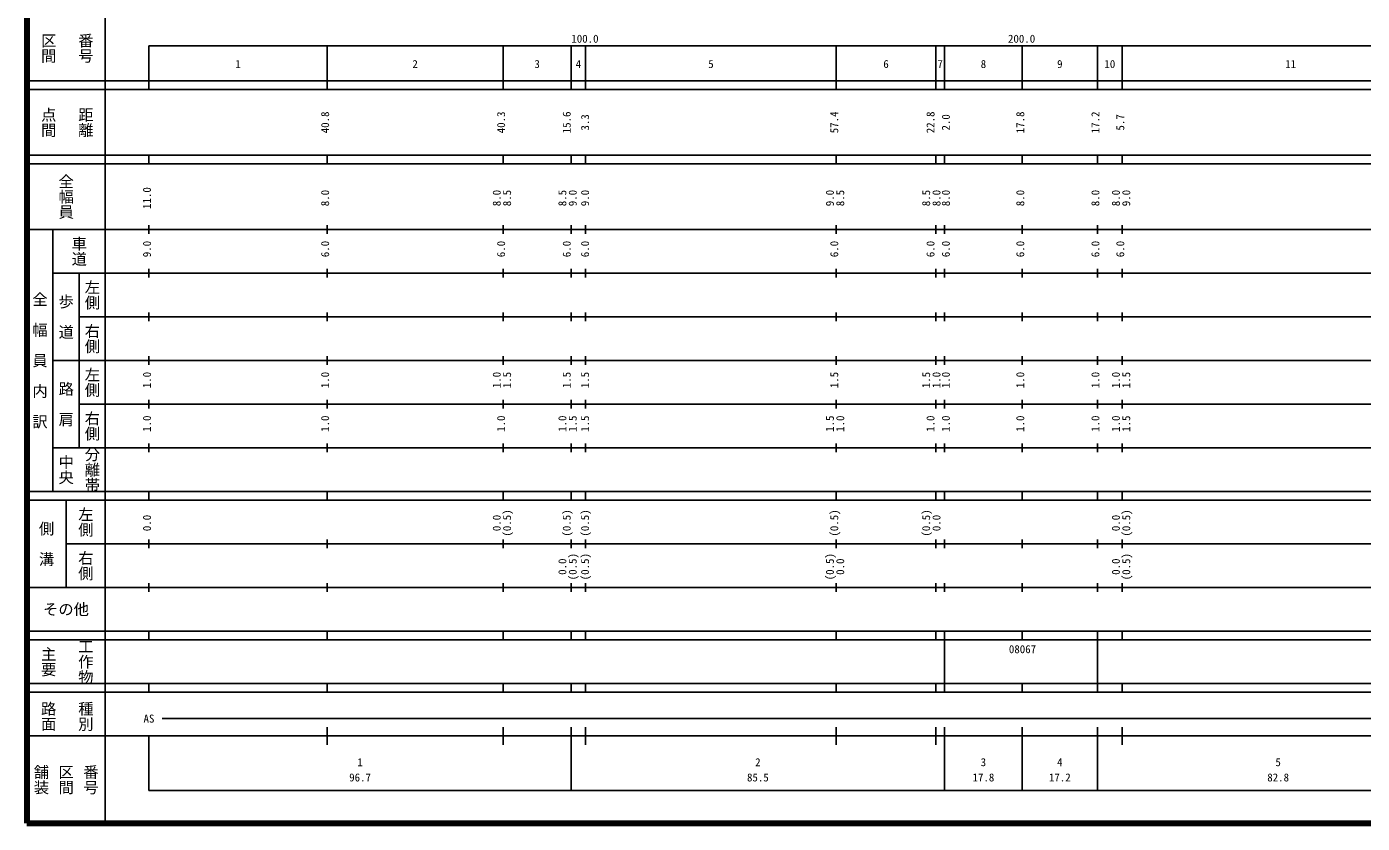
# Model space of a CAD drawing. Units: millimetres, scale not verified. Extents: x 40000 to 1780024, y 20000 to 394439.
# Drawn here: x 40000 to 345868, y 20000 to 202409 of the extents above; entities that cross this region are included whole.
import ezdxf
from ezdxf.enums import TextEntityAlignment as Align

# ---------------------------------------------------------------- set-up
doc = ezdxf.new("R2010")
doc.units = ezdxf.units.MM
doc.header["$LTSCALE"] = 1000
doc.layers.add('M-TTL', color=1, linetype='Continuous', lineweight=35)
doc.layers.add('M-TTL-BAND', color=7, linetype='Continuous', lineweight=25)
doc.styles.add('@ＭＳ ゴシック', font='')
doc.styles.add('ＭＳ ゴシック', font='')
doc.styles.get('@ＭＳ ゴシック').set_extended_font_data('@MS Gothic')
doc.styles.get('ＭＳ ゴシック').set_extended_font_data('MS Gothic')

msp = doc.modelspace()

# ---------------------------------------------------------------- linework, layer by layer
at = {"layer": 'M-TTL', "color": 2, "lineweight": 140}
for p, q in [((40000, 380000), (40000, 20000)), ((40000, 20000), (680000, 20000))]:
    msp.add_line(p, q, dxfattribs=at)
at = {"layer": 'M-TTL-BAND'}
for p, q in [((58000, 370000), (58000, 20000)), ((68000, 198000), (579000, 198000)), ((68000, 198000), (68000, 188000)), ((68000, 198000), (68000, 188000)), ((108800, 188000), (108800, 198000)), ((149100, 188000), (149100, 198000)), ((164700, 188000), (164700, 198000)), ((168000, 188000), (168000, 198000)), ((225400, 188000), (225400, 198000)), ((248200, 188000), (248200, 198000)), ((250200, 188000), (250200, 198000)), ((268000, 188000), (268000, 198000)), ((285200, 188000), (285200, 198000)), ((290900, 188000), (290900, 198000)), ((40000, 190000), (579000, 190000)), ((40000, 188000), (579000, 188000)), ((40000, 173000), (579000, 173000)), ((68000, 171000), (68000, 173000)), ((108800, 171000), (108800, 173000)), ((149100, 171000), (149100, 173000)), ((164700, 171000), (164700, 173000)), ((168000, 171000), (168000, 173000)), ((225400, 171000), (225400, 173000)), ((248200, 171000), (248200, 173000)), ((250200, 171000), (250200, 173000)), ((268000, 171000), (268000, 173000)), ((285200, 171000), (285200, 173000)), ((290900, 171000), (290900, 173000)), ((40000, 171000), (579000, 171000)), ((40000, 156000), (579000, 156000)), ((46000, 96000), (46000, 156000)), ((68000, 155000), (68000, 157000)), ((108800, 155000), (108800, 157000)), ((149100, 155000), (149100, 157000)), ((164700, 155000), (164700, 157000)), ((168000, 155000), (168000, 157000)), ((225400, 155000), (225400, 157000)), ((248200, 155000), (248200, 157000)), ((250200, 155000), (250200, 157000)), ((268000, 155000), (268000, 157000)), ((285200, 155000), (285200, 157000)), ((290900, 155000), (290900, 157000)), ((68000, 145000), (68000, 147000)), ((108800, 145000), (108800, 147000)), ((149100, 145000), (149100, 147000)), ((164700, 145000), (164700, 147000)), ((168000, 145000), (168000, 147000)), ((225400, 145000), (225400, 147000)), ((248200, 145000), (248200, 147000)), ((250200, 145000), (250200, 147000)), ((268000, 145000), (268000, 147000)), ((285200, 145000), (285200, 147000)), ((290900, 145000), (290900, 147000)), ((46000, 146000), (579000, 146000)), ((52000, 146000), (52000, 106000)), ((52000, 136000), (579000, 136000)), ((68000, 135000), (68000, 137000)), ((108800, 135000), (108800, 137000)), ((149100, 135000), (149100, 137000)), ((164700, 135000), (164700, 137000)), ((168000, 135000), (168000, 137000)), ((225400, 135000), (225400, 137000)), ((248200, 135000), (248200, 137000)), ((250200, 135000), (250200, 137000)), ((268000, 135000), (268000, 137000)), ((285200, 135000), (285200, 137000)), ((290900, 135000), (290900, 137000)), ((46000, 126000), (579000, 126000)), ((68000, 125000), (68000, 127000)), ((108800, 125000), (108800, 127000)), ((149100, 125000), (149100, 127000)), ((164700, 125000), (164700, 127000)), ((168000, 125000), (168000, 127000)), ((225400, 125000), (225400, 127000)), ((248200, 125000), (248200, 127000)), ((250200, 125000), (250200, 127000)), ((268000, 125000), (268000, 127000)), ((285200, 125000), (285200, 127000)), ((290900, 125000), (290900, 127000)), ((68000, 115000), (68000, 117000)), ((108800, 115000), (108800, 117000)), ((149100, 115000), (149100, 117000)), ((164700, 115000), (164700, 117000)), ((168000, 115000), (168000, 117000)), ((225400, 115000), (225400, 117000)), ((248200, 115000), (248200, 117000)), ((250200, 115000), (250200, 117000)), ((268000, 115000), (268000, 117000)), ((285200, 115000), (285200, 117000)), ((290900, 115000), (290900, 117000)), ((52000, 116000), (579000, 116000)), ((46000, 106000), (579000, 106000)), ((68000, 105000), (68000, 107000)), ((108800, 105000), (108800, 107000)), ((149100, 105000), (149100, 107000)), ((164700, 105000), (164700, 107000)), ((168000, 105000), (168000, 107000)), ((225400, 105000), (225400, 107000)), ((248200, 105000), (248200, 107000)), ((250200, 105000), (250200, 107000)), ((268000, 105000), (268000, 107000)), ((285200, 105000), (285200, 107000)), ((290900, 105000), (290900, 107000)), ((40000, 96000), (579000, 96000)), ((68000, 94000), (68000, 96000)), ((108800, 94000), (108800, 96000)), ((149100, 94000), (149100, 96000)), ((164700, 94000), (164700, 96000)), ((168000, 94000), (168000, 96000)), ((225400, 94000), (225400, 96000)), ((248200, 94000), (248200, 96000)), ((250200, 94000), (250200, 96000)), ((268000, 94000), (268000, 96000)), ((285200, 94000), (285200, 96000)), ((290900, 94000), (290900, 96000)), ((40000, 94000), (579000, 94000)), ((49000, 94000), (49000, 74000)), ((49000, 84000), (579000, 84000)), ((68000, 83000), (68000, 85000)), ((108800, 83000), (108800, 85000)), ((149100, 83000), (149100, 85000)), ((164700, 83000), (164700, 85000)), ((168000, 83000), (168000, 85000)), ((225400, 83000), (225400, 85000)), ((248200, 83000), (248200, 85000)), ((250200, 83000), (250200, 85000)), ((268000, 83000), (268000, 85000)), ((285200, 83000), (285200, 85000)), ((290900, 83000), (290900, 85000)), ((40000, 74000), (579000, 74000)), ((68000, 73000), (68000, 75000)), ((108800, 73000), (108800, 75000)), ((149100, 73000), (149100, 75000)), ((164700, 73000), (164700, 75000)), ((168000, 73000), (168000, 75000)), ((225400, 73000), (225400, 75000)), ((248200, 73000), (248200, 75000)), ((250200, 73000), (250200, 75000)), ((268000, 73000), (268000, 75000)), ((285200, 73000), (285200, 75000)), ((290900, 73000), (290900, 75000)), ((40000, 64000), (579000, 64000)), ((40000, 62000), (579000, 62000)), ((68000, 62000), (68000, 64000)), ((108800, 62000), (108800, 64000)), ((149100, 62000), (149100, 64000)), ((164700, 62000), (164700, 64000)), ((168000, 62000), (168000, 64000)), ((225400, 62000), (225400, 64000)), ((248200, 62000), (248200, 64000)), ((250200, 62000), (250200, 64000)), ((250200, 52000), (250200, 62000)), ((268000, 62000), (268000, 64000)), ((285200, 62000), (285200, 64000)), ((285200, 52000), (285200, 62000)), ((290900, 62000), (290900, 64000)), ((40000, 52000), (579000, 52000)), ((68000, 50000), (68000, 52000)), ((108800, 50000), (108800, 52000)), ((149100, 50000), (149100, 52000)), ((164700, 50000), (164700, 52000)), ((168000, 50000), (168000, 52000)), ((225400, 50000), (225400, 52000)), ((248200, 50000), (248200, 52000)), ((250200, 50000), (250200, 52000)), ((268000, 50000), (268000, 52000)), ((285200, 50000), (285200, 52000)), ((290900, 50000), (290900, 52000)), ((40000, 50000), (579000, 50000)), ((71000, 44000), (565000, 44000)), ((40000, 40000), (579000, 40000)), ((68000, 40000), (68000, 27500)), ((108800, 38000), (108800, 42000)), ((149100, 38000), (149100, 42000)), ((164700, 27500), (164700, 42000)), ((168000, 38000), (168000, 42000)), ((225400, 38000), (225400, 42000)), ((248200, 38000), (248200, 42000)), ((250200, 27500), (250200, 42000)), ((268000, 27500), (268000, 42000)), ((285200, 27500), (285200, 42000)), ((290900, 38000), (290900, 42000)), ((68000, 27500), (579000, 27500)), ((68000, 27500), (579000, 27500))]:
    msp.add_line(p, q, dxfattribs=at)

# ---------------------------------------------------------------- texts
at = {"layer": 'M-TTL-BAND', "style": '@ＭＳ ゴシック'}
for s, p in [('区間', (45000, 197500)), ('番号', (53500, 197500)), ('点間', (45000, 180500)), ('距離', (53500, 180500)), ('全幅員', (49000, 163500)), ('車道', (52000, 151000)), ('左側', (55000, 141000)), ('全\u3000幅\u3000員\u3000内\u3000訳', (43000, 126000)), ('歩\u3000道', (49000, 136000)), ('右側', (55000, 131000)), ('左側', (55000, 121000)), ('路\u3000肩', (49000, 116000)), ('右側', (55000, 111000)), ('中央', (49000, 101000)), ('分離帯', (55000, 101000)), ('左側', (53500, 89000)), ('側\u3000溝', (44500, 84000)), ('右側', (53500, 79000)), ('工作物', (53500, 57000)), ('主要', (45000, 57000)), ('路面', (45000, 44500)), ('種別', (53500, 44500)), ('舗装', (43333, 30000)), ('区間', (49000, 30000)), ('番号', (54667, 30000))]:
    msp.add_text(s, height=2566, rotation=270, dxfattribs=at).set_placement(p, align=Align.MIDDLE_CENTER)
at = {"layer": 'M-TTL-BAND', "style": 'ＭＳ ゴシック'}
for s, p in [('100.0', (167844, 198195)), ('200.0', (267844, 198195)), ('1', (88400, 192405)), ('2', (128950, 192405)), ('3', (156900, 192405)), ('4', (166350, 192405)), ('5', (196700, 192405)), ('6', (236800, 192405)), ('7', (249200, 192405)), ('8', (259100, 192405)), ('9', (276600, 192405)), ('10', (288050, 192405)), ('11', (329450, 192405)), ('AS', (68000, 42500)), ('1', (116350, 32523)), ('2', (207450, 32523)), ('3', (259100, 32523)), ('4', (276600, 32523)), ('5', (326600, 32523)), ('96.7', (116350, 29033)), ('85.5', (207450, 29033)), ('17.8', (259100, 29033)), ('17.2', (276600, 29033)), ('82.8', (326600, 29033))]:
    msp.add_text(s, height=1833, dxfattribs=at).set_placement(p, align=Align.BOTTOM_CENTER)
for s, p in [('40.8', (109800, 180500)), ('40.3', (150100, 180500)), ('15.6', (165132, 180500)), ('3.3', (169331, 180500)), ('57.4', (226400, 180500)), ('22.8', (248443, 180500)), ('2.0', (251957, 180500)), ('17.8', (269000, 180500)), ('17.2', (286200, 180500)), ('5.7', (291900, 180500)), ('11.0', (69000, 163174)), ('8.0', (109800, 163174)), ('8.0', (149100, 163174)), ('8.5', (151470, 163174)), ('8.5', (164132, 163174)), ('9.0', (166502, 163174)), ('9.0', (169331, 163174)), ('9.0', (225400, 163174)), ('8.5', (227770, 163174)), ('8.5', (247443, 163174)), ('8.0', (249813, 163174)), ('8.0', (251957, 163174)), ('8.0', (269000, 163174)), ('8.0', (286200, 163174)), ('8.0', (290900, 163174)), ('9.0', (293270, 163174)), ('9.0', (69000, 151500)), ('6.0', (109800, 151500)), ('6.0', (150100, 151500)), ('6.0', (165132, 151500)), ('6.0', (169331, 151500)), ('6.0', (226400, 151500)), ('6.0', (248443, 151500)), ('6.0', (251957, 151500)), ('6.0', (269000, 151500)), ('6.0', (286200, 151500)), ('6.0', (291900, 151500)), ('1.0', (69000, 121500)), ('1.0', (109800, 121500)), ('1.0', (149100, 121500)), ('1.5', (151470, 121500)), ('1.5', (165132, 121500)), ('1.5', (169331, 121500)), ('1.5', (226400, 121500)), ('1.5', (247443, 121500)), ('1.0', (249813, 121500)), ('1.0', (251957, 121500)), ('1.0', (269000, 121500)), ('1.0', (286200, 121500)), ('1.0', (290900, 121500)), ('1.5', (293270, 121500)), ('1.0', (69000, 111500)), ('1.0', (109800, 111500)), ('1.0', (150100, 111500)), ('1.0', (164132, 111500)), ('1.5', (166502, 111500)), ('1.5', (169331, 111500)), ('1.5', (225400, 111500)), ('1.0', (227770, 111500)), ('1.0', (248443, 111500)), ('1.0', (251957, 111500)), ('1.0', (269000, 111500)), ('1.0', (286200, 111500)), ('1.0', (290900, 111500)), ('1.5', (293270, 111500)), ('0.0', (69000, 88764)), ('0.0', (149100, 88764)), ('(0.5)', (151470, 88764)), ('(0.5)', (165132, 88764)), ('(0.5)', (169331, 88764)), ('(0.5)', (226400, 88764)), ('(0.5)', (247443, 88764)), ('0.0', (249813, 88764)), ('0.0', (290900, 88764)), ('(0.5)', (293270, 88764)), ('0.0', (164132, 78764)), ('(0.5)', (166502, 78764)), ('(0.5)', (169331, 78764)), ('(0.5)', (225400, 78764)), ('0.0', (227770, 78764)), ('0.0', (290900, 78764)), ('(0.5)', (293270, 78764))]:
    msp.add_text(s, height=1833, rotation=90, dxfattribs=at).set_placement(p, align=Align.BOTTOM_CENTER)
msp.add_text('その他', height=2566, dxfattribs=at).set_placement((49000, 69000), align=Align.MIDDLE_CENTER)
msp.add_text('08067', height=1833, dxfattribs=at).set_placement((264932, 58405), align=Align.BOTTOM_LEFT)

doc.saveas('drawing.dxf')
